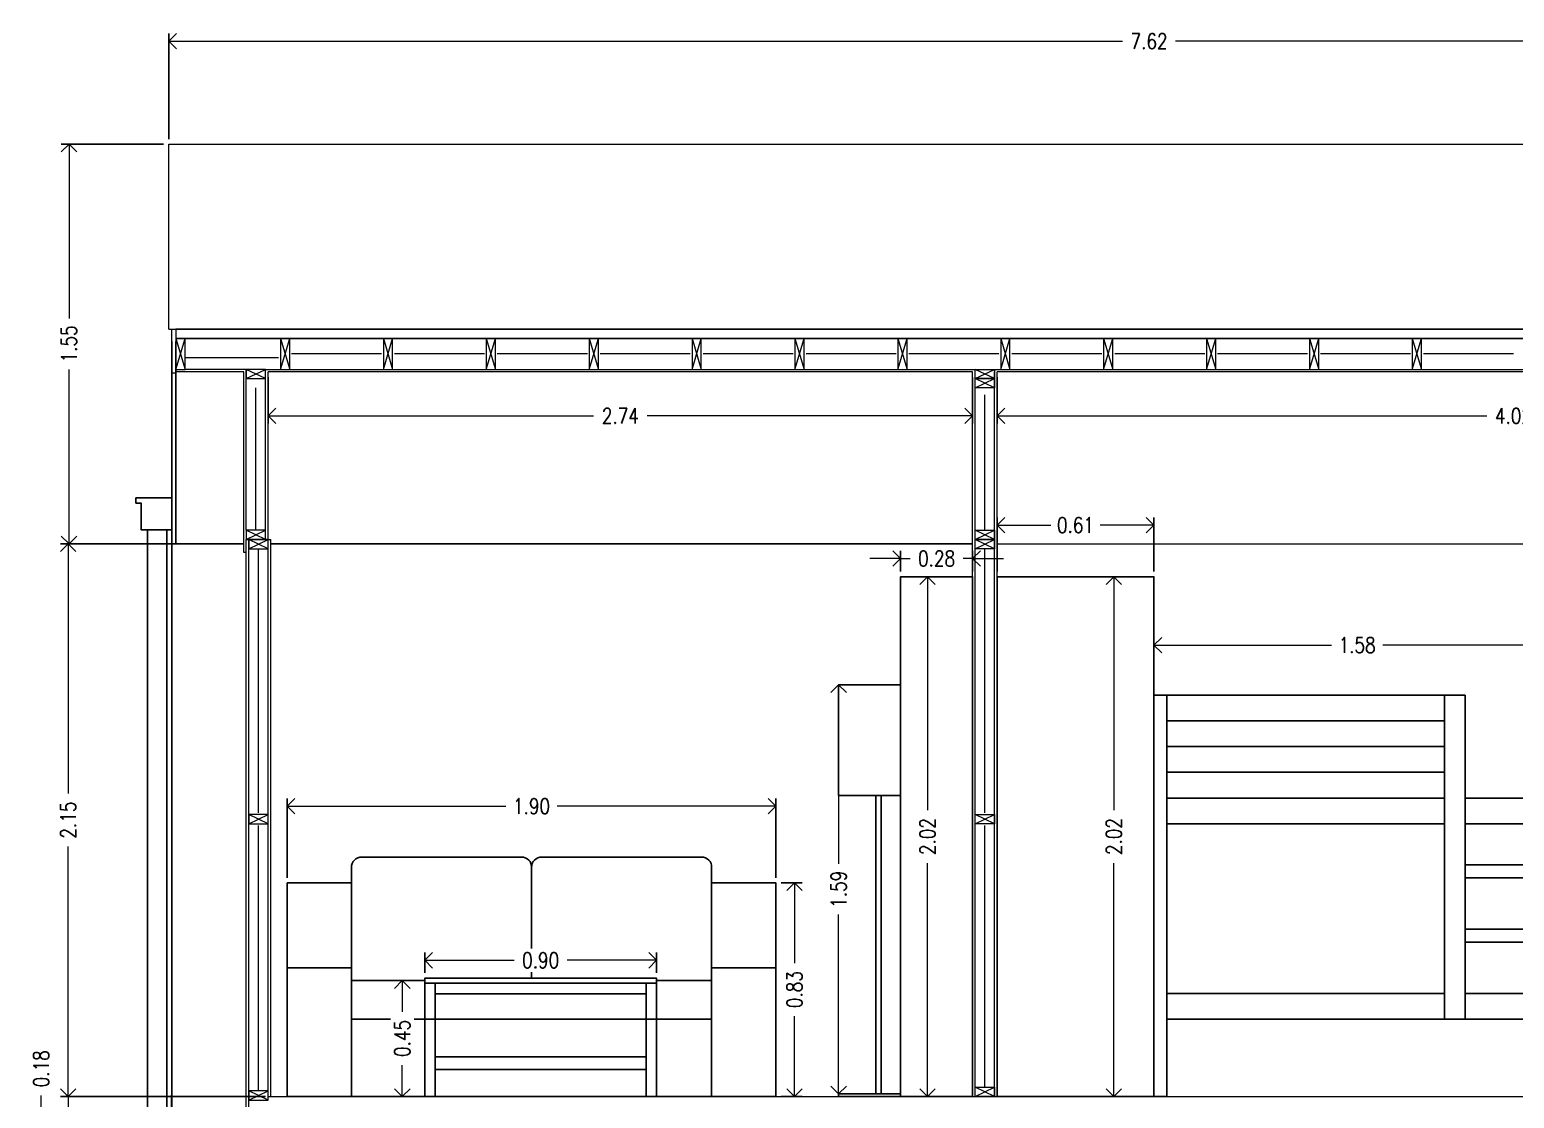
# Model space of a CAD drawing. Header units: inches. Extents: x -102.5 to -49.9, y 36.2 to 69.9.
# Drawn here: x -92.84 to -87.07, y 46.76 to 50.91 of the extents above; entities that cross this region are included whole.
import ezdxf

# ---------------------------------------------------------------- set-up
doc = ezdxf.new("R2010")
doc.units = ezdxf.units.IN
doc.header["$MEASUREMENT"] = 0
doc.layers.get('DEFPOINTS').update_dxf_attribs({"color": 210})
for name, color, linetype, lineweight in [('A-ANNO-DIMS', 3, 'Continuous', 18), ('A-DETL-MBND', 3, 'Continuous', 18), ('A-ELEV-IDEN', 3, 'Continuous', 18), ('A-ELEV-MBE2', 4, 'Continuous', 25), ('A-WALL-PATT', 8, 'Continuous', 18), ('A-WALL-STUD', 3, 'Continuous', 18), ('arredi', 7, 'Continuous', 20)]:
    doc.layers.add(name, color=color, linetype=linetype, lineweight=lineweight)
doc.styles.add('E-ROMANS', font='romans.shx', dxfattribs={"width": 0.8})
doc.dimstyles.new('Fabio1', dxfattribs={"dimscale": 0.001, "dimtxt": 60, "dimasz": 60, "dimexe": 30, "dimexo": 20, "dimgap": 30, "dimtad": 0, "dimzin": 0, "dimdsep": 46, "dimtxsty": 'E-ROMANS', "dimblk": 'OPEN90', "dimcen": 90, "dimclrd": 3, "dimclre": 3, "dimclrt": 3, "dimadec": 0, "dimazin": 0, "dimtfac": 1, "dimtmove": 1, "dimatfit": 3, "dimldrblk": 'OPEN90', "dimfxl": 1, "dimtfill": 1, "dimtolj": 1, "dimtzin": 0, "dimlwd": -1, "dimarcsym": 0})

# ---------------------------------------------------------------- blocks, each defined once
blk = doc.blocks.new('_Open90')
at = {"color": 0, "linetype": 'ByBlock', "lineweight": -2}
for p, q in [((0, 0), (-1, 0)), ((-0.5, 0.5), (0, 0)), ((0, 0), (-0.5, -0.5))]:
    blk.add_line(p, q, dxfattribs=at)
blk = doc.blocks.new('*D1313')
at = {"layer": 'A-ANNO-DIMS', "color": 3, "lineweight": -2, "transparency": 16777216}
for p, q in [((-92.2973, 50.4896), (-92.2973, 50.8996)), ((-84.6754, 50.4896), (-84.6754, 50.8996))]:
    blk.add_line(p, q, dxfattribs=at)
at = {"layer": 'A-ANNO-DIMS', "color": 3, "transparency": 16777216}
for p, q in [((-92.2373, 50.8696), (-88.5895, 50.8696)), ((-84.7354, 50.8696), (-88.3832, 50.8696))]:
    blk.add_line(p, q, dxfattribs=at)
at = {"layer": 'DEFPOINTS', "color": 0, "transparency": 16777216}
for p in [(-92.2973, 50.8696), (-92.2973, 50.4696), (-84.6754, 50.4696)]:
    blk.add_point(p, dxfattribs=at)
at = {"layer": 'A-ANNO-DIMS', "color": 3, "transparency": 16777216, "xscale": 0.06, "yscale": 0.06, "zscale": 0.06, "rotation": 180}
blk.add_blockref('_Open90', (-92.2973, 50.8696), dxfattribs=at)
at = {"layer": 'A-ANNO-DIMS', "color": 3, "transparency": 16777216, "xscale": 0.06, "yscale": 0.06, "zscale": 0.06}
blk.add_blockref('_Open90', (-84.6754, 50.8696), dxfattribs=at)
at = {"layer": 'A-ANNO-DIMS', "color": 3, "transparency": 16777216, "insert": (-88.4863, 50.8696), "char_height": 0.06, "attachment_point": 5, "style": 'E-ROMANS', "bg_fill": 3, "box_fill_scale": 1.25, "bg_fill_color": 256, "bg_fill_true_color": 13158600, "bg_fill_transparency": 0}
blk.add_mtext('\\A1;7.62', dxfattribs=at)
blk = doc.blocks.new('*D1314')
at = {"layer": 'A-ANNO-DIMS', "color": 3, "lineweight": -2, "transparency": 16777216}
for p, q in [((-92.3173, 50.4696), (-92.7148, 50.4696)), ((-92.3048, 48.9159), (-92.7148, 48.9159))]:
    blk.add_line(p, q, dxfattribs=at)
at = {"layer": 'A-ANNO-DIMS', "color": 3, "transparency": 16777216}
for p, q in [((-92.6848, 50.4096), (-92.6848, 49.7924)), ((-92.6848, 48.9759), (-92.6848, 49.593))]:
    blk.add_line(p, q, dxfattribs=at)
at = {"layer": 'DEFPOINTS', "color": 0, "transparency": 16777216}
for p in [(-92.2973, 50.4696), (-92.6848, 48.9159), (-92.2848, 48.9159)]:
    blk.add_point(p, dxfattribs=at)
at = {"layer": 'A-ANNO-DIMS', "color": 3, "transparency": 16777216, "xscale": 0.06, "yscale": 0.06, "zscale": 0.06}
for p, rotation in [((-92.6848, 50.4696), 90), ((-92.6848, 48.9159), 270)]:
    blk.add_blockref('_Open90', p, dxfattribs=dict(at, rotation=rotation))
at = {"layer": 'A-ANNO-DIMS', "color": 3, "transparency": 16777216, "insert": (-92.6848, 49.6927), "char_height": 0.06, "attachment_point": 5, "rotation": 90, "style": 'E-ROMANS', "bg_fill": 3, "box_fill_scale": 1.25, "bg_fill_color": 256, "bg_fill_true_color": 13158600, "bg_fill_transparency": 0}
blk.add_mtext('\\A1;1.55', dxfattribs=at)
blk = doc.blocks.new('*D1315')
at = {"layer": 'A-ANNO-DIMS', "color": 3, "transparency": 16777216}
for p, q in [((-92.6876, 46.8276), (-92.6876, 46.8876)), ((-92.7926, 46.7116), (-92.7926, 46.7716)), ((-92.6876, 46.7676), (-92.6876, 46.5926)), ((-92.6876, 46.7676), (-92.6876, 46.5926)), ((-92.6876, 46.6801), (-92.7926, 46.7116)), ((-92.6876, 46.5326), (-92.6876, 46.4726))]:
    blk.add_line(p, q, dxfattribs=at)
at = {"layer": 'A-ANNO-DIMS', "color": 3, "lineweight": -2, "transparency": 16777216}
for p, q in [((-91.9208, 46.7676), (-92.7176, 46.7676)), ((-91.9198, 46.5926), (-92.7176, 46.5926))]:
    blk.add_line(p, q, dxfattribs=at)
at = {"layer": 'DEFPOINTS', "color": 0, "transparency": 16777216}
for p in [(-91.9008, 46.7676), (-92.6876, 46.5926), (-91.8998, 46.5926)]:
    blk.add_point(p, dxfattribs=at)
at = {"layer": 'A-ANNO-DIMS', "color": 3, "transparency": 16777216, "xscale": 0.06, "yscale": 0.06, "zscale": 0.06}
for p, rotation in [((-92.6876, 46.7676), 270), ((-92.6876, 46.5926), 90)]:
    blk.add_blockref('_Open90', p, dxfattribs=dict(at, rotation=rotation))
at = {"layer": 'A-ANNO-DIMS', "color": 3, "transparency": 16777216, "insert": (-92.7926, 46.8748), "char_height": 0.06, "attachment_point": 5, "rotation": 90, "style": 'E-ROMANS', "bg_fill": 3, "box_fill_scale": 1.25, "bg_fill_color": 256, "bg_fill_true_color": 13158600, "bg_fill_transparency": 0}
blk.add_mtext('\\A1;0.18', dxfattribs=at)
blk = doc.blocks.new('*D1316')
at = {"layer": 'A-ANNO-DIMS', "color": 3, "lineweight": -2, "transparency": 16777216}
for p, q in [((-92.0258, 48.9159), (-92.7176, 48.9159)), ((-92.0258, 46.7676), (-92.7176, 46.7676))]:
    blk.add_line(p, q, dxfattribs=at)
at = {"layer": 'A-ANNO-DIMS', "color": 3, "transparency": 16777216}
for p, q in [((-92.6876, 48.8559), (-92.6876, 47.9449)), ((-92.6876, 46.8276), (-92.6876, 47.7386))]:
    blk.add_line(p, q, dxfattribs=at)
at = {"layer": 'DEFPOINTS', "color": 0, "transparency": 16777216}
for p in [(-92.0058, 48.9159), (-92.6876, 46.7676), (-92.0058, 46.7676)]:
    blk.add_point(p, dxfattribs=at)
at = {"layer": 'A-ANNO-DIMS', "color": 3, "transparency": 16777216, "xscale": 0.06, "yscale": 0.06, "zscale": 0.06}
for p, rotation in [((-92.6876, 48.9159), 90), ((-92.6876, 46.7676), 270)]:
    blk.add_blockref('_Open90', p, dxfattribs=dict(at, rotation=rotation))
at = {"layer": 'A-ANNO-DIMS', "color": 3, "transparency": 16777216, "insert": (-92.6876, 47.8417), "char_height": 0.06, "attachment_point": 5, "rotation": 90, "style": 'E-ROMANS', "bg_fill": 3, "box_fill_scale": 1.25, "bg_fill_color": 256, "bg_fill_true_color": 13158600, "bg_fill_transparency": 0}
blk.add_mtext('\\A1;2.15', dxfattribs=at)
blk = doc.blocks.new('*D1305')
at = {"layer": 'A-ANNO-DIMS', "color": 3, "lineweight": -2, "transparency": 16777216}
for p, q in [((-88.4671, 48.3376), (-88.4671, 48.5521)), ((-86.8878, 48.3476), (-86.8878, 48.5521))]:
    blk.add_line(p, q, dxfattribs=at)
at = {"layer": 'A-ANNO-DIMS', "color": 3, "transparency": 16777216}
for p, q in [((-88.4071, 48.5221), (-87.7771, 48.5221)), ((-86.9478, 48.5221), (-87.5777, 48.5221))]:
    blk.add_line(p, q, dxfattribs=at)
at = {"layer": 'DEFPOINTS', "color": 0, "transparency": 16777216}
for p in [(-86.8878, 48.5221), (-88.4671, 48.3176), (-86.8878, 48.3276)]:
    blk.add_point(p, dxfattribs=at)
at = {"layer": 'A-ANNO-DIMS', "color": 3, "transparency": 16777216, "xscale": 0.06, "yscale": 0.06, "zscale": 0.06, "rotation": 180}
blk.add_blockref('_Open90', (-88.4671, 48.5221), dxfattribs=at)
at = {"layer": 'A-ANNO-DIMS', "color": 3, "transparency": 16777216, "xscale": 0.06, "yscale": 0.06, "zscale": 0.06}
blk.add_blockref('_Open90', (-86.8878, 48.5221), dxfattribs=at)
at = {"layer": 'A-ANNO-DIMS', "color": 3, "transparency": 16777216, "insert": (-87.6774, 48.5221), "char_height": 0.06, "attachment_point": 5, "style": 'E-ROMANS', "bg_fill": 3, "box_fill_scale": 1.25, "bg_fill_color": 256, "bg_fill_true_color": 13158600, "bg_fill_transparency": 0}
blk.add_mtext('\\A1;1.58', dxfattribs=at)
blk = doc.blocks.new('*D1306')
at = {"layer": 'A-ANNO-DIMS', "color": 3, "lineweight": -2, "transparency": 16777216}
for p, q in [((-89.0771, 48.8076), (-89.0771, 49.0187)), ((-88.4671, 48.8076), (-88.4671, 49.0187))]:
    blk.add_line(p, q, dxfattribs=at)
at = {"layer": 'A-ANNO-DIMS', "color": 3, "transparency": 16777216}
for p, q in [((-89.0171, 48.9887), (-88.8683, 48.9887)), ((-88.5271, 48.9887), (-88.6758, 48.9887))]:
    blk.add_line(p, q, dxfattribs=at)
at = {"layer": 'DEFPOINTS', "color": 0, "transparency": 16777216}
for p in [(-88.4671, 48.9887), (-89.0771, 48.7876), (-88.4671, 48.7876)]:
    blk.add_point(p, dxfattribs=at)
at = {"layer": 'A-ANNO-DIMS', "color": 3, "transparency": 16777216, "xscale": 0.06, "yscale": 0.06, "zscale": 0.06, "rotation": 180}
blk.add_blockref('_Open90', (-89.0771, 48.9887), dxfattribs=at)
at = {"layer": 'A-ANNO-DIMS', "color": 3, "transparency": 16777216, "xscale": 0.06, "yscale": 0.06, "zscale": 0.06}
blk.add_blockref('_Open90', (-88.4671, 48.9887), dxfattribs=at)
at = {"layer": 'A-ANNO-DIMS', "color": 3, "transparency": 16777216, "insert": (-88.7721, 48.9887), "char_height": 0.06, "attachment_point": 5, "style": 'E-ROMANS', "bg_fill": 3, "box_fill_scale": 1.25, "bg_fill_color": 256, "bg_fill_true_color": 13158600, "bg_fill_transparency": 0}
blk.add_mtext('\\A1;0.61', dxfattribs=at)
blk = doc.blocks.new('*D1308')
at = {"layer": 'A-ANNO-DIMS', "color": 3, "lineweight": -2, "transparency": 16777216}
for p, q in [((-88.4871, 48.7876), (-88.653, 48.7876)), ((-88.4871, 46.7676), (-88.653, 46.7676))]:
    blk.add_line(p, q, dxfattribs=at)
at = {"layer": 'A-ANNO-DIMS', "color": 3, "transparency": 16777216}
for p, q in [((-88.623, 48.7276), (-88.623, 47.8808)), ((-88.623, 46.8276), (-88.623, 47.6745))]:
    blk.add_line(p, q, dxfattribs=at)
at = {"layer": 'DEFPOINTS', "color": 0, "transparency": 16777216}
for p in [(-88.4671, 48.7876), (-88.623, 46.7676), (-88.4671, 46.7676)]:
    blk.add_point(p, dxfattribs=at)
at = {"layer": 'A-ANNO-DIMS', "color": 3, "transparency": 16777216, "xscale": 0.06, "yscale": 0.06, "zscale": 0.06}
for p, rotation in [((-88.623, 48.7876), 90), ((-88.623, 46.7676), 270)]:
    blk.add_blockref('_Open90', p, dxfattribs=dict(at, rotation=rotation))
at = {"layer": 'A-ANNO-DIMS', "color": 3, "transparency": 16777216, "insert": (-88.623, 47.7776), "char_height": 0.06, "attachment_point": 5, "rotation": 90, "style": 'E-ROMANS', "bg_fill": 3, "box_fill_scale": 1.25, "bg_fill_color": 256, "bg_fill_true_color": 13158600, "bg_fill_transparency": 0}
blk.add_mtext('\\A1;2.02', dxfattribs=at)
blk = doc.blocks.new('*D1309')
at = {"layer": 'A-ANNO-DIMS', "color": 3, "lineweight": -2, "transparency": 16777216}
for p, q in [((-89.4521, 48.8076), (-89.4521, 48.8885)), ((-89.1721, 48.8076), (-89.1721, 48.8885))]:
    blk.add_line(p, q, dxfattribs=at)
at = {"layer": 'A-ANNO-DIMS', "color": 3, "transparency": 16777216}
for p, q in [((-89.5121, 48.8585), (-89.5721, 48.8585)), ((-89.4521, 48.8585), (-89.4152, 48.8585)), ((-89.1721, 48.8585), (-89.2089, 48.8585)), ((-89.1121, 48.8585), (-89.0521, 48.8585))]:
    blk.add_line(p, q, dxfattribs=at)
at = {"layer": 'DEFPOINTS', "color": 0, "transparency": 16777216}
for p in [(-89.4521, 48.8585), (-89.4521, 48.7876), (-89.1721, 48.7876)]:
    blk.add_point(p, dxfattribs=at)
at = {"layer": 'A-ANNO-DIMS', "color": 3, "transparency": 16777216, "xscale": 0.06, "yscale": 0.06, "zscale": 0.06}
blk.add_blockref('_Open90', (-89.4521, 48.8585), dxfattribs=at)
at = {"layer": 'A-ANNO-DIMS', "color": 3, "transparency": 16777216, "xscale": 0.06, "yscale": 0.06, "zscale": 0.06, "rotation": 180}
blk.add_blockref('_Open90', (-89.1721, 48.8585), dxfattribs=at)
at = {"layer": 'A-ANNO-DIMS', "color": 3, "transparency": 16777216, "insert": (-89.3121, 48.8585), "char_height": 0.06, "attachment_point": 5, "style": 'E-ROMANS', "bg_fill": 3, "box_fill_scale": 1.25, "bg_fill_color": 256, "bg_fill_true_color": 13158600, "bg_fill_transparency": 0}
blk.add_mtext('\\A1;0.28', dxfattribs=at)
blk = doc.blocks.new('*D1310')
at = {"layer": 'A-ANNO-DIMS', "color": 3, "lineweight": -2, "transparency": 16777216}
for p, q in [((-89.4321, 48.7876), (-89.3176, 48.7876)), ((-89.4321, 46.7676), (-89.3176, 46.7676))]:
    blk.add_line(p, q, dxfattribs=at)
at = {"layer": 'A-ANNO-DIMS', "color": 3, "transparency": 16777216}
for p, q in [((-89.3476, 48.7276), (-89.3476, 47.8808)), ((-89.3476, 46.8276), (-89.3476, 47.6745))]:
    blk.add_line(p, q, dxfattribs=at)
at = {"layer": 'DEFPOINTS', "color": 0, "transparency": 16777216}
for p in [(-89.4521, 48.7876), (-89.4521, 46.7676), (-89.3476, 46.7676)]:
    blk.add_point(p, dxfattribs=at)
at = {"layer": 'A-ANNO-DIMS', "color": 3, "transparency": 16777216, "xscale": 0.06, "yscale": 0.06, "zscale": 0.06}
for p, rotation in [((-89.3476, 48.7876), 90), ((-89.3476, 46.7676), 270)]:
    blk.add_blockref('_Open90', p, dxfattribs=dict(at, rotation=rotation))
at = {"layer": 'A-ANNO-DIMS', "color": 3, "transparency": 16777216, "insert": (-89.3476, 47.7776), "char_height": 0.06, "attachment_point": 5, "rotation": 90, "style": 'E-ROMANS', "bg_fill": 3, "box_fill_scale": 1.25, "bg_fill_color": 256, "bg_fill_true_color": 13158600, "bg_fill_transparency": 0}
blk.add_mtext('\\A1;2.02', dxfattribs=at)
blk = doc.blocks.new('*D1311')
at = {"layer": 'A-ANNO-DIMS', "color": 3, "lineweight": -2, "transparency": 16777216}
for p, q in [((-89.6729, 48.3676), (-89.6629, 48.3676)), ((-89.6729, 46.7776), (-89.6629, 46.7776))]:
    blk.add_line(p, q, dxfattribs=at)
at = {"layer": 'A-ANNO-DIMS', "color": 3, "transparency": 16777216}
for p, q in [((-89.6929, 48.3076), (-89.6929, 47.6712)), ((-89.6929, 46.8376), (-89.6929, 47.4741))]:
    blk.add_line(p, q, dxfattribs=at)
at = {"layer": 'DEFPOINTS', "color": 0, "transparency": 16777216}
for p in [(-89.6929, 48.3676), (-89.6929, 48.3676), (-89.6929, 46.7776)]:
    blk.add_point(p, dxfattribs=at)
at = {"layer": 'A-ANNO-DIMS', "color": 3, "transparency": 16777216, "xscale": 0.06, "yscale": 0.06, "zscale": 0.06}
for p, rotation in [((-89.6929, 48.3676), 90), ((-89.6929, 46.7776), 270)]:
    blk.add_blockref('_Open90', p, dxfattribs=dict(at, rotation=rotation))
at = {"layer": 'A-ANNO-DIMS', "color": 3, "transparency": 16777216, "insert": (-89.6929, 47.5726), "char_height": 0.06, "attachment_point": 5, "rotation": 90, "style": 'E-ROMANS', "bg_fill": 3, "box_fill_scale": 1.25, "bg_fill_color": 256, "bg_fill_true_color": 13158600, "bg_fill_transparency": 0}
blk.add_mtext('\\A1;1.59', dxfattribs=at)
blk = doc.blocks.new('*D1312')
at = {"layer": 'A-ANNO-DIMS', "color": 3, "lineweight": -2, "transparency": 16777216}
for p, q in [((-91.8366, 47.6176), (-91.8366, 47.9257)), ((-89.9366, 47.6176), (-89.9366, 47.9257))]:
    blk.add_line(p, q, dxfattribs=at)
at = {"layer": 'A-ANNO-DIMS', "color": 3, "transparency": 16777216}
for p, q in [((-91.7766, 47.8957), (-90.9863, 47.8957)), ((-89.9966, 47.8957), (-90.7869, 47.8957))]:
    blk.add_line(p, q, dxfattribs=at)
at = {"layer": 'DEFPOINTS', "color": 0, "transparency": 16777216}
for p in [(-89.9366, 47.8957), (-91.8366, 47.5976), (-89.9366, 47.5976)]:
    blk.add_point(p, dxfattribs=at)
at = {"layer": 'A-ANNO-DIMS', "color": 3, "transparency": 16777216, "xscale": 0.06, "yscale": 0.06, "zscale": 0.06, "rotation": 180}
blk.add_blockref('_Open90', (-91.8366, 47.8957), dxfattribs=at)
at = {"layer": 'A-ANNO-DIMS', "color": 3, "transparency": 16777216, "xscale": 0.06, "yscale": 0.06, "zscale": 0.06}
blk.add_blockref('_Open90', (-89.9366, 47.8957), dxfattribs=at)
at = {"layer": 'A-ANNO-DIMS', "color": 3, "transparency": 16777216, "insert": (-90.8866, 47.8957), "char_height": 0.06, "attachment_point": 5, "style": 'E-ROMANS', "bg_fill": 3, "box_fill_scale": 1.25, "bg_fill_color": 256, "bg_fill_true_color": 13158600, "bg_fill_transparency": 0}
blk.add_mtext('\\A1;1.90', dxfattribs=at)
blk = doc.blocks.new('*D1298')
at = {"layer": 'A-ANNO-DIMS', "color": 3, "lineweight": -2, "transparency": 16777216}
for p, q in [((-89.9166, 47.5976), (-89.8342, 47.5976)), ((-89.9166, 46.7676), (-89.8342, 46.7676))]:
    blk.add_line(p, q, dxfattribs=at)
at = {"layer": 'A-ANNO-DIMS', "color": 3, "transparency": 16777216}
for p, q in [((-89.8642, 47.5376), (-89.8642, 47.2858)), ((-89.8642, 46.8276), (-89.8642, 47.0795))]:
    blk.add_line(p, q, dxfattribs=at)
at = {"layer": 'DEFPOINTS', "color": 0, "transparency": 16777216}
for p in [(-89.9366, 47.5976), (-89.9366, 46.7676), (-89.8642, 46.7676)]:
    blk.add_point(p, dxfattribs=at)
at = {"layer": 'A-ANNO-DIMS', "color": 3, "transparency": 16777216, "xscale": 0.06, "yscale": 0.06, "zscale": 0.06}
for p, rotation in [((-89.8642, 47.5976), 90), ((-89.8642, 46.7676), 270)]:
    blk.add_blockref('_Open90', p, dxfattribs=dict(at, rotation=rotation))
at = {"layer": 'A-ANNO-DIMS', "color": 3, "transparency": 16777216, "insert": (-89.8642, 47.1826), "char_height": 0.06, "attachment_point": 5, "rotation": 90, "style": 'E-ROMANS', "bg_fill": 3, "box_fill_scale": 1.25, "bg_fill_color": 256, "bg_fill_true_color": 13158600, "bg_fill_transparency": 0}
blk.add_mtext('\\A1;0.83', dxfattribs=at)
blk = doc.blocks.new('*D1299')
at = {"layer": 'A-ANNO-DIMS', "color": 3, "lineweight": -2, "transparency": 16777216}
for p, q in [((-91.3214, 47.2176), (-91.4191, 47.2176)), ((-91.3214, 46.7676), (-91.4191, 46.7676))]:
    blk.add_line(p, q, dxfattribs=at)
at = {"layer": 'A-ANNO-DIMS', "color": 3, "transparency": 16777216}
for p, q in [((-91.3891, 47.1576), (-91.3891, 47.0958)), ((-91.3891, 46.8276), (-91.3891, 46.8895))]:
    blk.add_line(p, q, dxfattribs=at)
at = {"layer": 'DEFPOINTS', "color": 0, "transparency": 16777216}
for p in [(-91.3014, 47.2176), (-91.3891, 46.7676), (-91.3014, 46.7676)]:
    blk.add_point(p, dxfattribs=at)
at = {"layer": 'A-ANNO-DIMS', "color": 3, "transparency": 16777216, "xscale": 0.06, "yscale": 0.06, "zscale": 0.06}
for p, rotation in [((-91.3891, 47.2176), 90), ((-91.3891, 46.7676), 270)]:
    blk.add_blockref('_Open90', p, dxfattribs=dict(at, rotation=rotation))
at = {"layer": 'A-ANNO-DIMS', "color": 3, "transparency": 16777216, "insert": (-91.3891, 46.9926), "char_height": 0.06, "attachment_point": 5, "rotation": 90, "style": 'E-ROMANS', "bg_fill": 3, "box_fill_scale": 1.25, "bg_fill_color": 256, "bg_fill_true_color": 13158600, "bg_fill_transparency": 0}
blk.add_mtext('\\A1;0.45', dxfattribs=at)
blk = doc.blocks.new('*D1300')
at = {"layer": 'A-ANNO-DIMS', "color": 3, "lineweight": -2, "transparency": 16777216}
for p, q in [((-91.3014, 47.2476), (-91.3014, 47.3267)), ((-90.4014, 47.2476), (-90.4014, 47.3267))]:
    blk.add_line(p, q, dxfattribs=at)
at = {"layer": 'A-ANNO-DIMS', "color": 3, "transparency": 16777216}
for p, q in [((-91.2414, 47.2967), (-90.9546, 47.2967)), ((-90.4614, 47.2967), (-90.7483, 47.2967))]:
    blk.add_line(p, q, dxfattribs=at)
at = {"layer": 'DEFPOINTS', "color": 0, "transparency": 16777216}
for p in [(-90.4014, 47.2967), (-91.3014, 47.2276), (-90.4014, 47.2276)]:
    blk.add_point(p, dxfattribs=at)
at = {"layer": 'A-ANNO-DIMS', "color": 3, "transparency": 16777216, "xscale": 0.06, "yscale": 0.06, "zscale": 0.06, "rotation": 180}
blk.add_blockref('_Open90', (-91.3014, 47.2967), dxfattribs=at)
at = {"layer": 'A-ANNO-DIMS', "color": 3, "transparency": 16777216, "xscale": 0.06, "yscale": 0.06, "zscale": 0.06}
blk.add_blockref('_Open90', (-90.4014, 47.2967), dxfattribs=at)
at = {"layer": 'A-ANNO-DIMS', "color": 3, "transparency": 16777216, "insert": (-90.8514, 47.2967), "char_height": 0.06, "attachment_point": 5, "style": 'E-ROMANS', "bg_fill": 3, "box_fill_scale": 1.25, "bg_fill_color": 256, "bg_fill_true_color": 13158600, "bg_fill_transparency": 0}
blk.add_mtext('\\A1;0.90', dxfattribs=at)
blk = doc.blocks.new('*D1281')
at = {"layer": 'A-ANNO-DIMS', "color": 3, "lineweight": -2, "transparency": 16777216}
for p, q in [((-91.9108, 49.564), (-91.9108, 49.3831)), ((-89.1721, 49.564), (-89.1721, 49.3831))]:
    blk.add_line(p, q, dxfattribs=at)
at = {"layer": 'A-ANNO-DIMS', "color": 3, "transparency": 16777216}
for p, q in [((-91.8508, 49.4131), (-90.6457, 49.4131)), ((-89.2321, 49.4131), (-90.4372, 49.4131))]:
    blk.add_line(p, q, dxfattribs=at)
at = {"layer": 'DEFPOINTS', "color": 0, "transparency": 16777216}
for p in [(-91.9108, 49.584), (-89.1721, 49.584), (-89.1721, 49.4131)]:
    blk.add_point(p, dxfattribs=at)
at = {"layer": 'A-ANNO-DIMS', "color": 3, "transparency": 16777216, "xscale": 0.06, "yscale": 0.06, "zscale": 0.06, "rotation": 180}
blk.add_blockref('_Open90', (-91.9108, 49.4131), dxfattribs=at)
at = {"layer": 'A-ANNO-DIMS', "color": 3, "transparency": 16777216, "xscale": 0.06, "yscale": 0.06, "zscale": 0.06}
blk.add_blockref('_Open90', (-89.1721, 49.4131), dxfattribs=at)
at = {"layer": 'A-ANNO-DIMS', "color": 3, "transparency": 16777216, "insert": (-90.5415, 49.4131), "char_height": 0.06, "attachment_point": 5, "style": 'E-ROMANS', "bg_fill": 3, "box_fill_scale": 1.25, "bg_fill_color": 256, "bg_fill_true_color": 13158600, "bg_fill_transparency": 0}
blk.add_mtext('\\A1;2.74', dxfattribs=at)
blk = doc.blocks.new('*D1282')
at = {"layer": 'A-ANNO-DIMS', "color": 3, "lineweight": -2, "transparency": 16777216}
for p, q in [((-89.0771, 49.564), (-89.0771, 49.3831)), ((-85.0618, 49.564), (-85.0618, 49.3831))]:
    blk.add_line(p, q, dxfattribs=at)
at = {"layer": 'A-ANNO-DIMS', "color": 3, "transparency": 16777216}
for p, q in [((-89.0171, 49.4131), (-87.1726, 49.4131)), ((-85.1218, 49.4131), (-86.9663, 49.4131))]:
    blk.add_line(p, q, dxfattribs=at)
at = {"layer": 'DEFPOINTS', "color": 0, "transparency": 16777216}
for p in [(-89.0771, 49.584), (-85.0618, 49.584), (-85.0618, 49.4131)]:
    blk.add_point(p, dxfattribs=at)
at = {"layer": 'A-ANNO-DIMS', "color": 3, "transparency": 16777216, "xscale": 0.06, "yscale": 0.06, "zscale": 0.06, "rotation": 180}
blk.add_blockref('_Open90', (-89.0771, 49.4131), dxfattribs=at)
at = {"layer": 'A-ANNO-DIMS', "color": 3, "transparency": 16777216, "xscale": 0.06, "yscale": 0.06, "zscale": 0.06}
blk.add_blockref('_Open90', (-85.0618, 49.4131), dxfattribs=at)
at = {"layer": 'A-ANNO-DIMS', "color": 3, "transparency": 16777216, "insert": (-87.0695, 49.4131), "char_height": 0.06, "attachment_point": 5, "style": 'E-ROMANS', "bg_fill": 3, "box_fill_scale": 1.25, "bg_fill_color": 256, "bg_fill_true_color": 13158600, "bg_fill_transparency": 0}
blk.add_mtext('\\A1;4.02', dxfattribs=at)

msp = doc.modelspace()

# ---------------------------------------------------------------- linework, layer by layer
for p, q in [((-88.4671, 48.2276), (-88.4671, 48.3276)), ((-88.4671, 48.3276), (-87.2578, 48.3276)), ((-88.4671, 48.3176), (-88.4671, 48.2176)), ((-87.2578, 48.3276), (-87.3378, 48.3276)), ((-87.3378, 48.3276), (-87.3378, 47.0676)), ((-87.2578, 47.0676), (-87.2578, 48.3276)), ((-88.4671, 47.0676), (-88.4671, 47.8176)), ((-90.8866, 47.6576), (-90.8866, 47.2276)), ((-91.8366, 46.7676), (-91.8366, 47.5976)), ((-91.5866, 47.2176), (-91.3014, 47.2176)), ((-90.4014, 47.2176), (-90.1866, 47.2176)), ((-91.3014, 47.2076), (-90.4014, 47.2076)), ((-91.2614, 47.2076), (-91.2608, 47.2062, -0.04)), ((-91.2608, 47.1662, -0.04), (-90.4414, 47.1662, -0.04)), ((-90.4414, 46.7676), (-90.4414, 47.2076)), ((-88.4171, 47.1676), (-87.3378, 47.1676)), ((-88.4671, 46.9676), (-88.4671, 47.0476)), ((-88.4171, 47.0676), (-86.9378, 47.0676)), ((-87.3378, 47.0676), (-87.2578, 47.0676)), ((-90.4414, 46.9217), (-91.2614, 46.9217)), ((-90.4414, 46.8676), (-90.4414, 46.9276)), ((-91.2614, 46.8717), (-90.4414, 46.8717)), ((-91.2614, 46.7676), (-91.2614, 46.8676)), ((-90.4014, 46.7676), (-90.4414, 46.7676))]:
    msp.add_line(p, q)
for points in [[(-89.4521, 46.7676), (-89.1721, 46.7676), (-89.1721, 48.7876), (-89.4521, 48.7876)], [(-89.0771, 46.7676), (-88.4671, 46.7676), (-88.4671, 48.7876), (-89.0771, 48.7876)], [(-88.4171, 47.8276), (-87.3378, 47.8276)], [(-91.8366, 47.2676), (-91.8366, 46.7676), (-91.5866, 46.7676), (-91.5866, 47.2676)], [(-90.1866, 47.2676), (-90.1866, 46.7676), (-89.9366, 46.7676), (-89.9366, 47.2676)], [(-90.1866, 46.7676), (-91.5866, 46.7676), (-91.5866, 47.0676), (-90.1866, 47.0676)]]:
    msp.add_lwpolyline(points, close=True)
for points in [[(-89.5279, 47.9376), (-89.4521, 47.9376), (-89.4521, 48.3676), (-89.6929, 48.3676), (-89.6929, 47.9376), (-89.5479, 47.9376), (-89.5279, 47.9376)], [(-88.4671, 48.3276), (-88.4671, 46.7676), (-88.4171, 46.7676), (-88.4171, 48.3276)], [(-87.3378, 48.2276), (-88.4171, 48.2276)], [(-88.4171, 48.1276), (-87.3378, 48.1276)], [(-87.3378, 48.0276), (-88.4171, 48.0276)], [(-89.5479, 46.7776), (-89.5279, 46.7776), (-89.5279, 47.9376), (-89.5479, 47.9376), (-89.5479, 46.7776)], [(-88.4171, 47.9276), (-87.3378, 47.9276)], [(-86.9378, 47.1676), (-87.2578, 47.1676), (-87.2578, 47.3676), (-86.9378, 47.3676), (-86.9378, 47.4176), (-87.2578, 47.4176), (-87.2578, 47.6176), (-86.9378, 47.6176), (-86.9378, 47.6676), (-87.2578, 47.6676), (-87.2578, 47.8276), (-86.9378, 47.8276), (-86.9378, 47.9276), (-87.2578, 47.9276)], [(-88.4171, 46.7676), (-88.4171, 47.8276), (-88.055, 47.8276)], [(-90.1866, 47.5976), (-89.9366, 47.5976), (-89.9366, 46.7676), (-91.8366, 46.7676), (-91.8366, 47.5976), (-91.5866, 47.5976)], [(-91.3014, 46.7676), (-91.3014, 47.2276), (-90.4014, 47.2276), (-90.4014, 46.7676), (-91.3014, 46.7676)], [(-91.3014, 46.7676), (-91.2614, 46.7676), (-91.2614, 47.2076)], [(-89.6929, 46.7676), (-89.4521, 46.7676), (-89.4521, 46.7776), (-89.6929, 46.7776), (-89.6929, 46.7676)]]:
    msp.add_lwpolyline(points)
msp.add_lwpolyline([(-91.5866, 47.2676), (-91.5866, 47.6576, -0.449696), (-91.5466, 47.6976), (-90.9266, 47.6976, -0.449696), (-90.8866, 47.6576, -0.449696), (-90.8466, 47.6976), (-90.2266, 47.6976, -0.449696), (-90.1866, 47.6576), (-90.1866, 47.2176)], format="xyb")
at = {"layer": 'A-DETL-MBND'}
for p, q in [((-92.2973, 49.75), (-92.2848, 49.75)), ((-91.8698, 49.639), (-92.2338, 49.639)), ((-92.0058, 49.584), (-92.2698, 49.584)), ((-91.9958, 49.594), (-92.2338, 49.594)), ((-91.9208, 49.594), (-85.0618, 49.594)), ((-89.1721, 49.584), (-91.9108, 49.584)), ((-85.0618, 49.584), (-89.0771, 49.584)), ((-91.9108, 46.7676), (-91.9108, 48.9326)), ((-91.9008, 46.7676), (-91.9008, 48.9326))]:
    msp.add_line(p, q, dxfattribs=at)
for points in [[(-91.9958, 48.8826), (-92.0058, 48.8826), (-92.0058, 49.584)], [(-91.9958, 48.9686), (-91.9958, 49.594)], [(-91.9208, 48.9686), (-91.9208, 49.594)], [(-91.9208, 48.9326), (-91.9108, 48.9326), (-91.9108, 49.584), (-91.9108, 49.584)], [(-89.1721, 46.7676), (-89.1721, 49.584)], [(-89.1621, 46.7676), (-89.1621, 49.594)], [(-89.0871, 46.7676), (-89.0871, 49.584)], [(-89.0771, 46.7676), (-89.0771, 49.584)], [(-91.9858, 46.5066), (-91.9958, 46.5066), (-91.9958, 48.9326)], [(-91.9858, 48.9326), (-91.9958, 48.9326)], [(-91.9858, 46.5926), (-91.9858, 48.9326)], [(-91.9108, 48.9326), (-91.9008, 48.9326)], [(-91.9108, 46.7676), (-85.0618, 46.7676)]]:
    msp.add_lwpolyline(points, dxfattribs=at)
at = {"layer": 'A-ELEV-IDEN'}
msp.add_lwpolyline([(-92.2973, 49.75), (-92.2973, 50.4696), (-84.6754, 50.4696), (-84.6754, 49.75)], dxfattribs=at)
at = {"layer": 'A-ELEV-MBE2'}
for p, q in [((-92.2848, 48.9159), (-92.0058, 48.9159)), ((-92.2848, 48.9159), (-92.2848, 44.1426)), ((-91.9008, 48.9159), (-89.1721, 48.9159)), ((-89.0771, 48.9159), (-85.0719, 48.9144))]:
    msp.add_line(p, q, dxfattribs=at)
for points in [[(-92.2698, 49.75), (-84.6878, 49.75)], [(-92.2848, 49.7027), (-92.2848, 48.9159)], [(-92.2698, 49.714), (-84.7388, 49.714)], [(-92.2698, 49.7027), (-92.2698, 48.9159)], [(-92.2848, 49.0944), (-92.4248, 49.0944), (-92.4248, 49.0744), (-92.4048, 49.0744), (-92.4048, 48.9706), (-92.2848, 48.9706)], [(-92.3798, 44.1426), (-92.3798, 48.9706)], [(-92.3048, 48.9706), (-92.3048, 44.1426)]]:
    msp.add_lwpolyline(points, dxfattribs=at)
at = {"layer": 'A-WALL-PATT', "ltscale": 0.15}
for p, q in [((-91.4698, 49.654), (-91.8198, 49.654)), ((-91.0698, 49.654), (-91.4198, 49.654)), ((-90.6698, 49.654), (-91.0198, 49.654)), ((-90.2698, 49.654), (-90.6198, 49.654)), ((-89.8698, 49.654), (-90.2198, 49.654)), ((-89.4698, 49.654), (-89.8198, 49.654)), ((-89.0698, 49.654), (-89.4198, 49.654)), ((-88.6698, 49.654), (-89.0198, 49.654)), ((-88.2698, 49.654), (-88.6198, 49.654)), ((-87.8698, 49.654), (-88.2198, 49.654)), ((-87.4698, 49.654), (-87.8198, 49.654)), ((-87.0698, 49.654), (-87.4198, 49.654))]:
    msp.add_line(p, q, dxfattribs=at)
at = {"layer": 'A-WALL-PATT', "ltscale": 0.1}
for p, q in [((-91.9583, 48.9686), (-91.9583, 49.5226)), ((-91.9483, 47.8701), (-91.9483, 48.8966)), ((-91.9483, 46.7886), (-91.9483, 47.8201))]:
    msp.add_line(p, q, dxfattribs=at)
for points in [[(-89.1246, 48.9686), (-89.1246, 49.4951)], [(-89.1246, 47.8701), (-89.1246, 48.8966)], [(-89.1246, 46.8036), (-89.1246, 47.8201)]]:
    msp.add_lwpolyline(points, dxfattribs=at)
at = {"layer": 'A-WALL-STUD'}
for p, q in [((-91.9958, 49.558), (-91.9208, 49.594)), ((-91.9208, 49.558), (-91.9958, 49.594)), ((-89.0871, 49.558), (-89.1621, 49.594)), ((-89.1621, 49.558), (-89.0871, 49.594)), ((-89.0871, 49.522), (-89.1621, 49.558)), ((-89.1621, 49.522), (-89.0871, 49.558)), ((-91.9958, 48.9326), (-91.9208, 48.9686)), ((-91.9208, 48.9326), (-91.9958, 48.9686)), ((-89.0871, 48.9326), (-89.1621, 48.9686)), ((-89.1621, 48.9326), (-89.0871, 48.9686)), ((-91.9858, 48.8966), (-91.9108, 48.9326)), ((-91.9108, 48.8966), (-91.9858, 48.9326)), ((-89.0871, 48.8966), (-89.1621, 48.9326)), ((-89.1621, 48.8966), (-89.0871, 48.9326)), ((-91.9858, 47.8271), (-91.9108, 47.8631)), ((-91.9108, 47.8271), (-91.9858, 47.8631)), ((-89.0871, 47.8271), (-89.1621, 47.8631)), ((-89.1621, 47.8271), (-89.0871, 47.8631)), ((-91.9858, 46.7526), (-91.9108, 46.7886)), ((-91.9108, 46.7526), (-91.9858, 46.7886)), ((-89.0871, 46.7676), (-89.1621, 46.8036)), ((-89.1621, 46.7676), (-89.0871, 46.8036))]:
    msp.add_line(p, q, dxfattribs=at)
for points in [[(-92.2698, 49.75), (-92.2698, 49.594), (-92.2698, 49.579), (-92.2848, 49.579), (-92.2848, 49.75), (-92.2698, 49.75)], [(-92.2698, 49.714), (-92.2338, 49.594)], [(-92.2698, 49.594), (-92.2338, 49.714)], [(-91.8628, 49.714), (-91.8268, 49.594)], [(-91.8628, 49.594), (-91.8268, 49.714)], [(-91.4628, 49.714), (-91.4268, 49.594)], [(-91.4628, 49.594), (-91.4268, 49.714)], [(-91.0628, 49.714), (-91.0268, 49.594)], [(-91.0628, 49.594), (-91.0268, 49.714)], [(-90.6628, 49.714), (-90.6268, 49.594)], [(-90.6628, 49.594), (-90.6268, 49.714)], [(-90.2628, 49.714), (-90.2268, 49.594)], [(-90.2628, 49.594), (-90.2268, 49.714)], [(-89.8628, 49.714), (-89.8268, 49.594)], [(-89.8628, 49.594), (-89.8268, 49.714)], [(-89.4628, 49.714), (-89.4268, 49.594)], [(-89.4628, 49.594), (-89.4268, 49.714)], [(-89.0628, 49.714), (-89.0268, 49.594)], [(-89.0628, 49.594), (-89.0268, 49.714)], [(-88.6628, 49.714), (-88.6268, 49.594)], [(-88.6628, 49.594), (-88.6268, 49.714)], [(-88.2628, 49.714), (-88.2268, 49.594)], [(-88.2628, 49.594), (-88.2268, 49.714)], [(-87.8628, 49.714), (-87.8268, 49.594)], [(-87.8628, 49.594), (-87.8268, 49.714)], [(-87.4628, 49.714), (-87.4268, 49.594)], [(-87.4628, 49.594), (-87.4268, 49.714)]]:
    msp.add_lwpolyline(points, dxfattribs=at)
for points in [[(-92.2338, 49.714), (-92.2698, 49.714), (-92.2698, 49.594), (-92.2338, 49.594)], [(-91.8268, 49.714), (-91.8628, 49.714), (-91.8628, 49.594), (-91.8268, 49.594)], [(-91.4268, 49.714), (-91.4628, 49.714), (-91.4628, 49.594), (-91.4268, 49.594)], [(-91.0268, 49.714), (-91.0628, 49.714), (-91.0628, 49.594), (-91.0268, 49.594)], [(-90.6268, 49.714), (-90.6628, 49.714), (-90.6628, 49.594), (-90.6268, 49.594)], [(-90.2268, 49.714), (-90.2628, 49.714), (-90.2628, 49.594), (-90.2268, 49.594)], [(-89.8268, 49.714), (-89.8628, 49.714), (-89.8628, 49.594), (-89.8268, 49.594)], [(-89.4268, 49.714), (-89.4628, 49.714), (-89.4628, 49.594), (-89.4268, 49.594)], [(-89.0268, 49.714), (-89.0628, 49.714), (-89.0628, 49.594), (-89.0268, 49.594)], [(-88.6268, 49.714), (-88.6628, 49.714), (-88.6628, 49.594), (-88.6268, 49.594)], [(-88.2268, 49.714), (-88.2628, 49.714), (-88.2628, 49.594), (-88.2268, 49.594)], [(-87.8268, 49.714), (-87.8628, 49.714), (-87.8628, 49.594), (-87.8268, 49.594)], [(-87.4268, 49.714), (-87.4628, 49.714), (-87.4628, 49.594), (-87.4268, 49.594)], [(-91.9958, 49.558), (-91.9208, 49.558), (-91.9208, 49.594), (-91.9958, 49.594)], [(-89.0871, 49.558), (-89.1621, 49.558), (-89.1621, 49.594), (-89.0871, 49.594)], [(-89.0871, 49.522), (-89.1621, 49.522), (-89.1621, 49.558), (-89.0871, 49.558)], [(-91.9958, 48.9326), (-91.9208, 48.9326), (-91.9208, 48.9686), (-91.9958, 48.9686)], [(-89.0871, 48.9326), (-89.1621, 48.9326), (-89.1621, 48.9686), (-89.0871, 48.9686)], [(-91.9858, 48.8966), (-91.9108, 48.8966), (-91.9108, 48.9326), (-91.9858, 48.9326)], [(-89.0871, 48.8966), (-89.1621, 48.8966), (-89.1621, 48.9326), (-89.0871, 48.9326)], [(-91.9858, 47.8271), (-91.9108, 47.8271), (-91.9108, 47.8631), (-91.9858, 47.8631)], [(-89.0871, 47.8271), (-89.1621, 47.8271), (-89.1621, 47.8631), (-89.0871, 47.8631)], [(-91.9858, 46.7526), (-91.9108, 46.7526), (-91.9108, 46.7886), (-91.9858, 46.7886)], [(-89.0871, 46.7676), (-89.1621, 46.7676), (-89.1621, 46.8036), (-89.0871, 46.8036)]]:
    msp.add_lwpolyline(points, close=True, dxfattribs=at)
at = {"layer": 'arredi'}
msp.add_line((-92.2858, 46.5826), (-92.2858, 46.7726), dxfattribs=at)

# ---------------------------------------------------------------- next in the draw order: dimensions: what is measured, and where the dimension line sits
at = {"layer": 'A-ANNO-DIMS'}
for base, p1, p2, picture, middle in [((-92.2973, 50.8696), (-84.6754, 50.4696), (-92.2973, 50.4696), '*D1313', (-88.4863, 50.8696)), ((-89.1721, 49.4131), (-91.9108, 49.584), (-89.1721, 49.584), '*D1281', (-90.5415, 49.4131)), ((-85.0618, 49.4131), (-89.0771, 49.584), (-85.0618, 49.584), '*D1282', (-87.0695, 49.4131)), ((-88.4671, 48.9887), (-89.0771, 48.7876), (-88.4671, 48.7876), '*D1306', (-88.7721, 48.9887)), ((-86.8878, 48.5221), (-88.4671, 48.3176), (-86.8878, 48.3276), '*D1305', (-87.6774, 48.5221)), ((-89.9366, 47.8957), (-91.8366, 47.5976), (-89.9366, 47.5976), '*D1312', (-90.8866, 47.8957))]:
    dim = msp.add_linear_dim(base=base, p1=p1, p2=p2, dimstyle='Fabio1', dxfattribs=at)
    dim.commit()
    dim.dimension.update_dxf_attribs({"geometry": picture, "text_midpoint": middle})
for base, p1, p2, picture, middle in [((-89.6929, 48.3676), (-89.6929, 46.7776), (-89.6929, 48.3676), '*D1311', (-89.6929, 47.5726)), ((-91.3891, 46.7676), (-91.3014, 47.2176), (-91.3014, 46.7676), '*D1299', (-91.3891, 46.9926)), ((-92.687608, 46.592625), (-91.900842, 46.767626), (-91.899837, 46.592625), '*D1315', (-92.792608, 46.801625))]:
    dim = msp.add_linear_dim(base=base, p1=p1, p2=p2, angle=90, dimstyle='Fabio1', dxfattribs=at)
    dim.commit()
    dim.dimension.update_dxf_attribs({"geometry": picture, "text_midpoint": middle})

# ---------------------------------------------------------------- next in the draw order: dimensions: what is measured, and where the dimension line sits
for base, p1, p2, picture, middle in [((-92.6848, 48.9159), (-92.2973, 50.4696), (-92.2848, 48.9159), '*D1314', (-92.6848, 49.6927)), ((-88.623, 46.7676), (-88.4671, 48.7876), (-88.4671, 46.7676), '*D1308', (-88.623, 47.7776)), ((-89.8642, 46.7676), (-89.9366, 47.5976), (-89.9366, 46.7676), '*D1298', (-89.8642, 47.1826))]:
    dim = msp.add_linear_dim(base=base, p1=p1, p2=p2, angle=90, dimstyle='Fabio1', dxfattribs=at)
    dim.commit()
    dim.dimension.update_dxf_attribs({"geometry": picture, "text_midpoint": middle})
for base, p1, p2, picture, middle in [((-89.4521, 48.8585), (-89.1721, 48.7876), (-89.4521, 48.7876), '*D1309', (-89.3121, 48.8585)), ((-90.4014, 47.2967), (-91.3014, 47.2276), (-90.4014, 47.2276), '*D1300', (-90.8514, 47.2967))]:
    dim = msp.add_linear_dim(base=base, p1=p1, p2=p2, dimstyle='Fabio1', dxfattribs=at)
    dim.commit()
    dim.dimension.update_dxf_attribs({"geometry": picture, "text_midpoint": middle})

# ---------------------------------------------------------------- next in the draw order: dimensions: what is measured, and where the dimension line sits
for base, p1, p2, picture, middle in [((-92.6876, 46.7676), (-92.0058, 48.9159), (-92.0058, 46.7676), '*D1316', (-92.6876, 47.8417)), ((-89.3476, 46.7676), (-89.4521, 48.7876), (-89.4521, 46.7676), '*D1310', (-89.3476, 47.7776))]:
    dim = msp.add_linear_dim(base=base, p1=p1, p2=p2, angle=90, dimstyle='Fabio1', dxfattribs=at)
    dim.commit()
    dim.dimension.update_dxf_attribs({"geometry": picture, "text_midpoint": middle})

doc.saveas('drawing.dxf')
